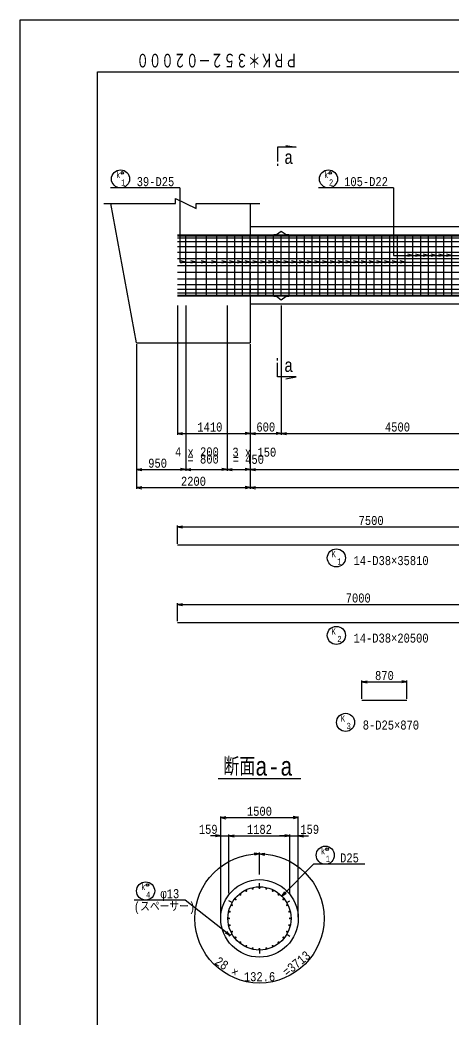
# Model space of a CAD drawing. Extents: x 0 to 42340, y 0 to 30392.
# Drawn here: x 0 to 8383, y 10348 to 29700 of the extents above; entities that cross this region are included whole.
import ezdxf
from ezdxf.enums import TextEntityAlignment as Align

# ---------------------------------------------------------------- set-up
doc = ezdxf.new("R2010")
doc.units = 0
doc.header["$LTSCALE"] = 300
doc.header["$MEASUREMENT"] = 0
doc.linetypes.add('DASHED', pattern=[0.75, 0.5, -0.25])
doc.layers.get('0').update_dxf_attribs({"linetype": 'CONTINUOUS'})
doc.layers.get('DEFPOINTS').update_dxf_attribs({"linetype": 'CONTINUOUS'})
for name, color, linetype in [('1002', 1, 'CONTINUOUS'), ('1006', 5, 'CONTINUOUS'), ('6', 7, 'CONTINUOUS'), ('LAYER0015', 7, 'CONTINUOUS'), ('スターラップ', 6, 'CONTINUOUS'), ('主筋', 3, 'CONTINUOUS'), ('引き出し線', 2, 'CONTINUOUS'), ('構造線', 7, 'CONTINUOUS'), ('配力筋', 4, 'CONTINUOUS')]:
    doc.layers.add(name, color=color, linetype=linetype)
doc.styles.get("Standard").update_dxf_attribs({"font": 'monotxt.shx', "width": 0.8, "bigfont": 'extfont.shx'})
doc.dimstyles.new('DIMST1_1', dxfattribs={"dimscale": 50, "dimtxt": 4, "dimasz": 2, "dimexe": 0.5, "dimexo": 0.5, "dimgap": 0.09, "dimtad": 0, "dimdec": 0, "dimzin": 0, "dimtxsty": 'STANDARD', "dimblk": 'ARROW_1', "dimblk1": 'ARROW_1', "dimblk2": 'ARROW_1', "dimcen": 1, "dimdle": 3, "dimclrd": 1, "dimclre": 1, "dimclrt": 3, "dimazin": 3, "dimtfac": 1, "dimtdec": 4, "dimtix": 1, "dimtmove": 0, "dimatfit": 3, "dimtvp": 0.7, "dimtolj": 1, "dimtzin": 0})

# ---------------------------------------------------------------- blocks, each defined once
blk = doc.blocks.new('GROUP_1')
at = {"layer": 'LAYER0015', "color": 1, "linetype": 'CONTINUOUS'}
for p, q in [((-39050, 27700), (40050, 27700)), ((-39050, -27700), (-39050, 27700))]:
    blk.add_line(p, q, dxfattribs=at)
blk = doc.blocks.new('DOT1')
at = {"const_width": 0.5}
blk.add_lwpolyline([(-0.25, 0, 1), (0.25, 0, 1)], format="xyb", close=True, dxfattribs=at)
blk = doc.blocks.new('ARROW_1')
at = {"color": 0}
for p, q in [((0, 0), (-1, 0.2)), ((0, 0), (-1, -0.2)), ((-1, 0), (0, 0))]:
    blk.add_line(p, q, dxfattribs=at)
blk = doc.blocks.new('*D14')
at = {"color": 2, "linetype": 'BYBLOCK'}
for p, q in [((11081, 13943), (11081, 15893)), ((12581, 13943), (12581, 15893)), ((11181, 15868), (12481, 15868))]:
    blk.add_line(p, q, dxfattribs=at)
at = {"layer": 'DEFPOINTS', "color": 0, "linetype": 'BYBLOCK'}
for p in [(12581, 15868), (11081, 13918), (12581, 13918)]:
    blk.add_point(p, dxfattribs=at)
at = {"color": 2, "linetype": 'BYBLOCK', "xscale": 100, "yscale": 100, "zscale": 100, "rotation": 180}
blk.add_blockref('ARROW_1', (11081, 15868), dxfattribs=at)
at = {"color": 2, "linetype": 'BYBLOCK', "xscale": 100, "yscale": 100, "zscale": 100}
blk.add_blockref('ARROW_1', (12581, 15868), dxfattribs=at)
at = {"color": 6, "linetype": 'BYBLOCK', "insert": (11831, 15990), "char_height": 175, "attachment_point": 5}
blk.add_mtext('\\A1;1500', dxfattribs=at)
blk = doc.blocks.new('*D15')
at = {"color": 2, "linetype": 'BYBLOCK'}
for p, q in [((10981, 15518), (10881, 15518)), ((11081, 13943), (11081, 15543)), ((11081, 15518), (11240, 15518)), ((11081, 15518), (11240, 15518)), ((11240, 14404), (11240, 15543)), ((11340, 15518), (11440, 15518))]:
    blk.add_line(p, q, dxfattribs=at)
at = {"layer": 'DEFPOINTS', "color": 0, "linetype": 'BYBLOCK'}
for p in [(11240, 15518), (11240, 14379), (11081, 13918)]:
    blk.add_point(p, dxfattribs=at)
at = {"color": 2, "linetype": 'BYBLOCK', "xscale": 100, "yscale": 100, "zscale": 100}
blk.add_blockref('ARROW_1', (11081, 15518), dxfattribs=at)
at = {"color": 2, "linetype": 'BYBLOCK', "xscale": 100, "yscale": 100, "zscale": 100, "rotation": 180}
blk.add_blockref('ARROW_1', (11240, 15518), dxfattribs=at)
at = {"color": 6, "linetype": 'BYBLOCK', "insert": (10839, 15640), "char_height": 175, "attachment_point": 5}
blk.add_mtext('\\A1;159', dxfattribs=at)
blk = doc.blocks.new('*D16')
at = {"color": 2, "linetype": 'BYBLOCK'}
for p, q in [((11340, 15518), (12322, 15518)), ((12422, 14404), (12422, 15543))]:
    blk.add_line(p, q, dxfattribs=at)
at = {"layer": 'DEFPOINTS', "color": 0, "linetype": 'BYBLOCK'}
for p in [(12422, 15518), (11240, 14379), (12422, 14379)]:
    blk.add_point(p, dxfattribs=at)
at = {"color": 2, "linetype": 'BYBLOCK', "xscale": 100, "yscale": 100, "zscale": 100, "rotation": 180}
blk.add_blockref('ARROW_1', (11240, 15518), dxfattribs=at)
at = {"color": 2, "linetype": 'BYBLOCK', "xscale": 100, "yscale": 100, "zscale": 100}
blk.add_blockref('ARROW_1', (12422, 15518), dxfattribs=at)
at = {"color": 6, "linetype": 'BYBLOCK', "insert": (11831, 15640), "char_height": 175, "attachment_point": 5}
blk.add_mtext('\\A1;1182', dxfattribs=at)
blk = doc.blocks.new('*D17')
at = {"color": 2, "linetype": 'BYBLOCK'}
for p, q in [((12322, 15518), (12222, 15518)), ((12422, 15518), (12581, 15518)), ((12422, 15518), (12581, 15518)), ((12581, 13943), (12581, 15543)), ((12681, 15518), (12781, 15518))]:
    blk.add_line(p, q, dxfattribs=at)
at = {"layer": 'DEFPOINTS', "color": 0, "linetype": 'BYBLOCK'}
for p in [(12581, 15518), (12422, 14379), (12581, 13918)]:
    blk.add_point(p, dxfattribs=at)
at = {"color": 2, "linetype": 'BYBLOCK', "xscale": 100, "yscale": 100, "zscale": 100}
blk.add_blockref('ARROW_1', (12422, 15518), dxfattribs=at)
at = {"color": 2, "linetype": 'BYBLOCK', "xscale": 100, "yscale": 100, "zscale": 100, "rotation": 180}
blk.add_blockref('ARROW_1', (12581, 15518), dxfattribs=at)
at = {"color": 6, "linetype": 'BYBLOCK', "insert": (12804, 15640), "char_height": 175, "attachment_point": 5}
blk.add_mtext('\\A1;159', dxfattribs=at)
blk = doc.blocks.new('*D19')
at = {"color": 2, "linetype": 'BYBLOCK'}
for p, q in [((2258, 23425), (2258, 20625)), ((4458, 23425), (4458, 20625)), ((2358, 20650), (4358, 20650))]:
    blk.add_line(p, q, dxfattribs=at)
at = {"layer": 'DEFPOINTS', "color": 0, "linetype": 'BYBLOCK'}
for p in [(2258, 23450), (4458, 23450), (4458, 20650)]:
    blk.add_point(p, dxfattribs=at)
at = {"color": 2, "linetype": 'BYBLOCK', "xscale": 100, "yscale": 100, "zscale": 100, "rotation": 180}
blk.add_blockref('ARROW_1', (2258, 20650), dxfattribs=at)
at = {"color": 2, "linetype": 'BYBLOCK', "xscale": 100, "yscale": 100, "zscale": 100}
blk.add_blockref('ARROW_1', (4458, 20650), dxfattribs=at)
at = {"color": 6, "linetype": 'BYBLOCK', "insert": (3358, 20772), "char_height": 175, "attachment_point": 5}
blk.add_mtext('\\A1;2200', dxfattribs=at)
blk = doc.blocks.new('*D20')
at = {"color": 2, "linetype": 'BYBLOCK'}
for p, q in [((38958, 22010), (38958, 18460)), ((4558, 18485), (38858, 18485))]:
    blk.add_line(p, q, dxfattribs=at)
at = {"layer": 'DEFPOINTS', "color": 0, "linetype": 'BYBLOCK'}
for p in [(38958, 22035), (4458, 21285), (38958, 18485)]:
    blk.add_point(p, dxfattribs=at)
at = {"color": 2, "linetype": 'BYBLOCK', "xscale": 100, "yscale": 100, "zscale": 100, "rotation": 180}
blk.add_blockref('ARROW_1', (4458, 18485), dxfattribs=at)
at = {"color": 2, "linetype": 'BYBLOCK', "xscale": 100, "yscale": 100, "zscale": 100}
blk.add_blockref('ARROW_1', (38958, 18485), dxfattribs=at)
at = {"color": 6, "linetype": 'BYBLOCK', "insert": (21708, 18607), "char_height": 175, "attachment_point": 5}
blk.add_mtext('\\A1;34500', dxfattribs=at)
blk = doc.blocks.new('*D25')
at = {"color": 2, "linetype": 'BYBLOCK'}
for p, q in [((3208, 24175), (3208, 20975)), ((2358, 21000), (3108, 21000))]:
    blk.add_line(p, q, dxfattribs=at)
at = {"layer": 'DEFPOINTS', "color": 0, "linetype": 'BYBLOCK'}
for p in [(3208, 24200), (2258, 21000), (3208, 21000)]:
    blk.add_point(p, dxfattribs=at)
at = {"color": 2, "linetype": 'BYBLOCK', "xscale": 100, "yscale": 100, "zscale": 100, "rotation": 180}
blk.add_blockref('ARROW_1', (2258, 21000), dxfattribs=at)
at = {"color": 2, "linetype": 'BYBLOCK', "xscale": 100, "yscale": 100, "zscale": 100}
blk.add_blockref('ARROW_1', (3208, 21000), dxfattribs=at)
at = {"color": 6, "linetype": 'BYBLOCK', "insert": (2664, 21122), "char_height": 175, "attachment_point": 5}
blk.add_mtext('\\A1;950', dxfattribs=at)
blk = doc.blocks.new('*D26')
at = {"color": 2, "linetype": 'BYBLOCK'}
for p, q in [((4008, 22010), (4008, 18810)), ((3308, 18835), (3908, 18835))]:
    blk.add_line(p, q, dxfattribs=at)
at = {"layer": 'DEFPOINTS', "color": 0, "linetype": 'BYBLOCK'}
for p in [(3208, 22035), (4008, 22035), (4008, 18835)]:
    blk.add_point(p, dxfattribs=at)
at = {"color": 2, "linetype": 'BYBLOCK', "xscale": 100, "yscale": 100, "zscale": 100, "rotation": 180}
blk.add_blockref('ARROW_1', (3208, 18835), dxfattribs=at)
at = {"color": 2, "linetype": 'BYBLOCK', "xscale": 100, "yscale": 100, "zscale": 100}
blk.add_blockref('ARROW_1', (4008, 18835), dxfattribs=at)
at = {"color": 6, "linetype": 'BYBLOCK', "insert": (3425, 19175), "char_height": 175, "attachment_point": 5}
blk.add_mtext('\\A1;4 x 200 ', dxfattribs=at)
blk = doc.blocks.new('*D27')
at = {"color": 2, "linetype": 'BYBLOCK'}
blk.add_line((4108, 18835), (4358, 18835), dxfattribs=at)
at = {"layer": 'DEFPOINTS', "color": 0, "linetype": 'BYBLOCK'}
for p in [(4008, 22035), (4458, 18835), (4458, 18835)]:
    blk.add_point(p, dxfattribs=at)
at = {"color": 2, "linetype": 'BYBLOCK', "xscale": 100, "yscale": 100, "zscale": 100, "rotation": 180}
blk.add_blockref('ARROW_1', (4008, 18835), dxfattribs=at)
at = {"color": 2, "linetype": 'BYBLOCK', "xscale": 100, "yscale": 100, "zscale": 100}
blk.add_blockref('ARROW_1', (4458, 18835), dxfattribs=at)
at = {"color": 6, "linetype": 'BYBLOCK', "insert": (4536, 19170), "char_height": 175, "attachment_point": 5}
blk.add_mtext('\\A1;3 x 150 ', dxfattribs=at)
blk = doc.blocks.new('*D28')
at = {"color": 2, "linetype": 'BYBLOCK'}
for p, q in [((38658, 22010), (38658, 18810)), ((4558, 18835), (38558, 18835))]:
    blk.add_line(p, q, dxfattribs=at)
at = {"layer": 'DEFPOINTS', "color": 0, "linetype": 'BYBLOCK'}
for p in [(38658, 22035), (4458, 18835), (38658, 18835)]:
    blk.add_point(p, dxfattribs=at)
at = {"color": 2, "linetype": 'BYBLOCK', "xscale": 100, "yscale": 100, "zscale": 100, "rotation": 180}
blk.add_blockref('ARROW_1', (4458, 18835), dxfattribs=at)
at = {"color": 2, "linetype": 'BYBLOCK', "xscale": 100, "yscale": 100, "zscale": 100}
blk.add_blockref('ARROW_1', (38658, 18835), dxfattribs=at)
at = {"color": 6, "linetype": 'BYBLOCK', "insert": (21558, 18957), "char_height": 175, "attachment_point": 5}
blk.add_mtext('\\A1;228 x 150 = 34 200', dxfattribs=at)
blk = doc.blocks.new('*D31')
at = {"color": 2, "linetype": 'BYBLOCK'}
for p, q in [((3048, 22010), (3048, 19510)), ((4458, 21260), (4458, 19510)), ((3148, 19535), (4358, 19535))]:
    blk.add_line(p, q, dxfattribs=at)
at = {"layer": 'DEFPOINTS', "color": 0, "linetype": 'BYBLOCK'}
for p in [(3048, 22035), (4458, 21285), (4458, 19535)]:
    blk.add_point(p, dxfattribs=at)
at = {"color": 2, "linetype": 'BYBLOCK', "xscale": 100, "yscale": 100, "zscale": 100, "rotation": 180}
blk.add_blockref('ARROW_1', (3048, 19535), dxfattribs=at)
at = {"color": 2, "linetype": 'BYBLOCK', "xscale": 100, "yscale": 100, "zscale": 100}
blk.add_blockref('ARROW_1', (4458, 19535), dxfattribs=at)
at = {"color": 6, "linetype": 'BYBLOCK', "insert": (3676, 19657), "char_height": 175, "attachment_point": 5}
blk.add_mtext('\\A1;1410', dxfattribs=at)
blk = doc.blocks.new('*D32')
at = {"color": 2, "linetype": 'BYBLOCK'}
for p, q in [((5058, 22010), (5058, 19510)), ((4558, 19535), (4958, 19535))]:
    blk.add_line(p, q, dxfattribs=at)
at = {"layer": 'DEFPOINTS', "color": 0, "linetype": 'BYBLOCK'}
for p in [(5058, 22035), (4458, 19535), (5058, 19535)]:
    blk.add_point(p, dxfattribs=at)
at = {"color": 2, "linetype": 'BYBLOCK', "xscale": 100, "yscale": 100, "zscale": 100, "rotation": 180}
blk.add_blockref('ARROW_1', (4458, 19535), dxfattribs=at)
at = {"color": 2, "linetype": 'BYBLOCK', "xscale": 100, "yscale": 100, "zscale": 100}
blk.add_blockref('ARROW_1', (5058, 19535), dxfattribs=at)
at = {"color": 6, "linetype": 'BYBLOCK', "insert": (4758, 19657), "char_height": 175, "attachment_point": 5}
blk.add_mtext('\\A1;600', dxfattribs=at)
blk = doc.blocks.new('*D36')
at = {"color": 2, "linetype": 'BYBLOCK'}
for p, q in [((3048, 19565), (3048, 19915)), ((3148, 19890), (10448, 19890)), ((10548, 19593), (10548, 19915))]:
    blk.add_line(p, q, dxfattribs=at)
at = {"layer": 'DEFPOINTS', "color": 0, "linetype": 'BYBLOCK'}
for p in [(10548, 19890), (10548, 19568), (3048, 19540)]:
    blk.add_point(p, dxfattribs=at)
at = {"color": 2, "linetype": 'BYBLOCK', "xscale": 100, "yscale": 100, "zscale": 100, "rotation": 180}
blk.add_blockref('ARROW_1', (3048, 19890), dxfattribs=at)
at = {"color": 2, "linetype": 'BYBLOCK', "xscale": 100, "yscale": 100, "zscale": 100}
blk.add_blockref('ARROW_1', (10548, 19890), dxfattribs=at)
at = {"color": 6, "linetype": 'BYBLOCK', "insert": (6798, 20013), "char_height": 175, "attachment_point": 5}
blk.add_mtext('\\A1;7500', dxfattribs=at)
blk = doc.blocks.new('*D40')
at = {"color": 2, "linetype": 'BYBLOCK'}
for p, q in [((3048, 18065), (3048, 18415)), ((3148, 18390), (9948, 18390)), ((10048, 18093), (10048, 18415))]:
    blk.add_line(p, q, dxfattribs=at)
at = {"layer": 'DEFPOINTS', "color": 0, "linetype": 'BYBLOCK'}
for p in [(10048, 18390), (3048, 18040), (10048, 18068)]:
    blk.add_point(p, dxfattribs=at)
at = {"color": 2, "linetype": 'BYBLOCK', "xscale": 100, "yscale": 100, "zscale": 100, "rotation": 180}
blk.add_blockref('ARROW_1', (3048, 18390), dxfattribs=at)
at = {"color": 2, "linetype": 'BYBLOCK', "xscale": 100, "yscale": 100, "zscale": 100}
blk.add_blockref('ARROW_1', (10048, 18390), dxfattribs=at)
at = {"color": 6, "linetype": 'BYBLOCK', "insert": (6548, 18513), "char_height": 175, "attachment_point": 5}
blk.add_mtext('\\A1;7000', dxfattribs=at)
blk = doc.blocks.new('*D57')
at = {"color": 2, "linetype": 'BYBLOCK'}
for p, q in [((26075, 16877), (26075, 17227)), ((26945, 16877), (26945, 17227)), ((26175, 17202), (26845, 17202))]:
    blk.add_line(p, q, dxfattribs=at)
at = {"layer": 'DEFPOINTS', "color": 0, "linetype": 'BYBLOCK'}
for p in [(26945, 17202), (26075, 16852), (26945, 16852)]:
    blk.add_point(p, dxfattribs=at)
at = {"color": 2, "linetype": 'BYBLOCK', "xscale": 100, "yscale": 100, "zscale": 100, "rotation": 180}
blk.add_blockref('ARROW_1', (26075, 17202), dxfattribs=at)
at = {"color": 2, "linetype": 'BYBLOCK', "xscale": 100, "yscale": 100, "zscale": 100}
blk.add_blockref('ARROW_1', (26945, 17202), dxfattribs=at)
at = {"color": 6, "linetype": 'BYBLOCK', "insert": (26510, 17324), "char_height": 175, "attachment_point": 5}
blk.add_mtext('\\A1;870', dxfattribs=at)
blk = doc.blocks.new('*D91')
at = {"color": 2, "linetype": 'BYBLOCK'}
for p, q in [((9558, 24175), (9558, 21675)), ((5158, 21700), (9458, 21700)), ((33983, 10719), (33983, 10369)), ((33833, 10394), (33883, 10394))]:
    blk.add_line(p, q, dxfattribs=at)
at = {"layer": 'DEFPOINTS', "color": 0, "linetype": 'BYBLOCK'}
for p in [(9558, 24200), (5058, 21700), (9558, 21700), (33733, 10744), (33983, 10744), (33983, 10394)]:
    blk.add_point(p, dxfattribs=at)
at = {"color": 2, "linetype": 'BYBLOCK', "xscale": 100, "yscale": 100, "zscale": 100, "rotation": 180}
for p in [(5058, 21700), (33733, 10394)]:
    blk.add_blockref('ARROW_1', p, dxfattribs=at)
at = {"color": 2, "linetype": 'BYBLOCK', "xscale": 100, "yscale": 100, "zscale": 100}
for p in [(9558, 21700), (33983, 10394)]:
    blk.add_blockref('ARROW_1', p, dxfattribs=at)
at = {"color": 6, "linetype": 'BYBLOCK', "char_height": 175, "attachment_point": 5}
for s, insert in [('\\A1;4500', (7308, 21822)), ('\\A1;50', (33858, 10517))]:
    blk.add_mtext(s, dxfattribs=dict(at, insert=insert))

msp = doc.modelspace()

# ---------------------------------------------------------------- linework, layer by layer
at = {"color": 3, "linetype": 'CONTINUOUS'}
for p, q in [((4986.7, 26919.7), (4986.7, 26876.5)), ((4986.7, 23109.9), (4986.7, 23153.1))]:
    msp.add_line(p, q, dxfattribs=at)
at = {"color": 4, "linetype": 'CONTINUOUS'}
msp.add_line((5436.1, 15013.5), (3836.1, 15013.5), dxfattribs=at)
at = {"color": 3, "linetype": 'CONTINUOUS'}
for points in [[(5143.4, 27272.4), (5346.4, 27236.8), (4986.4, 27236.5), (4986.6, 26962.9)], [(5143.4, 22757.2), (5346.4, 22792.8), (4986.4, 22793.1), (4986.6, 23066.7)]]:
    msp.add_lwpolyline(points, dxfattribs=at)
at = {"color": 7}
for points in [[(4912.7, 25546), (4962.7, 25546), (5057.7, 25616), (5152.7, 25546), (5202.7, 25546)], [(4912.7, 24354), (4962.7, 24354), (5057.7, 24284), (5152.7, 24354), (5202.7, 24354)]]:
    msp.add_lwpolyline(points, dxfattribs=at)
at = {"layer": '1002', "color": 2}
msp.add_line((4636.1, 13163.5), (4636.1, 13588.5), dxfattribs=at)
msp.add_circle((4636.1, 12313.5), 1250, dxfattribs=at)
at = {"layer": '1006', "color": 5, "linetype": 'CONTINUOUS'}
msp.add_lwpolyline([(0, 0), (42050, 0), (42050, 29700), (0, 29700), (0, 0)], dxfattribs=at)
at = {"layer": '6', "color": 2, "linetype": 'CONTINUOUS'}
for centre in [(6124.4, 19290.9), (6124.4, 17790.9), (6303.4, 16108)]:
    msp.add_circle(centre, 175, dxfattribs=at)
at = {"layer": 'スターラップ', "color": 6, "linetype": 'CONTINUOUS'}
for p, q in [((3207.7, 24359), (3207.7, 25541)), ((3407.7, 24359), (3407.7, 25541)), ((3607.7, 24359), (3607.7, 25541)), ((3807.7, 24359), (3807.7, 25541)), ((4007.7, 24359), (4007.7, 25541)), ((4157.7, 24359), (4157.7, 25541)), ((4307.7, 24359), (4307.7, 25541)), ((4457.7, 24359), (4457.7, 25541)), ((4607.7, 24359), (4607.7, 25541)), ((4757.7, 24359), (4757.7, 25541)), ((4907.7, 24359), (4907.7, 25541)), ((5207.7, 24359), (5207.7, 25541)), ((5357.7, 24359), (5357.7, 25541)), ((5507.7, 24359), (5507.7, 25541)), ((5657.7, 24359), (5657.7, 25541)), ((5807.7, 24359), (5807.7, 25541)), ((5957.7, 24359), (5957.7, 25541)), ((6107.7, 24359), (6107.7, 25541)), ((6257.7, 24359), (6257.7, 25541)), ((6407.7, 24359), (6407.7, 25541)), ((6557.7, 24359), (6557.7, 25541)), ((6707.7, 24359), (6707.7, 25541)), ((6857.7, 24359), (6857.7, 25541)), ((7007.7, 24359), (7007.7, 25541)), ((7157.7, 24359), (7157.7, 25541)), ((7457.7, 24359), (7457.7, 25541)), ((7607.7, 24359), (7607.7, 25541)), ((7757.7, 24359), (7757.7, 25541)), ((7907.7, 24359), (7907.7, 25541)), ((8057.7, 24359), (8057.7, 25541)), ((8207.7, 24359), (8207.7, 25541)), ((8357.7, 24359), (8357.7, 25541))]:
    msp.add_line(p, q, dxfattribs=at)
at = {"layer": 'スターラップ', "color": 3, "linetype": 'CONTINUOUS'}
for p, q in [((5057.7, 24359), (5057.7, 25541)), ((7307.7, 24359), (7307.7, 25541))]:
    msp.add_line(p, q, dxfattribs=at)
at = {"layer": 'スターラップ', "color": 6}
msp.add_circle((4636.1, 12313.5), 611.4, dxfattribs=at)
at = {"layer": '主筋', "color": 3, "linetype": 'CONTINUOUS'}
for p, q in [((3047.7, 25541), (38857.7, 25541)), ((3047.7, 25526.2), (23547.7, 25526.2)), ((3047.7, 25482.5), (38857.7, 25482.5)), ((3047.7, 25412.1), (23547.7, 25412.1)), ((3047.7, 25318.5), (38857.7, 25318.5)), ((3047.7, 25206.4), (23547.7, 25206.4)), ((3047.7, 25081.5), (38857.7, 25081.5)), ((3047.7, 24950), (23547.7, 24950)), ((3047.7, 24818.5), (38857.7, 24818.5)), ((3047.7, 24693.6), (23547.7, 24693.6)), ((3047.7, 24581.5), (38857.7, 24581.5)), ((3047.7, 24487.9), (23547.7, 24487.9)), ((3047.7, 24417.5), (38857.7, 24417.5)), ((3047.7, 24373.8), (23547.7, 24373.8)), ((3047.7, 24359), (38857.7, 24359)), ((3047.7, 19540.3), (38857.7, 19540.3)), ((3047.7, 18040.3), (23547.7, 18040.3))]:
    msp.add_line(p, q, dxfattribs=at)
at = {"layer": '引き出し線', "color": 2, "linetype": 'CONTINUOUS'}
for p, q in [((3093.6, 26450), (1753.2, 26450)), ((3093.6, 26450), (3093.6, 25016.3)), ((7230, 26450), (5779.1, 26450)), ((7230, 26450), (7230, 25145.3)), ((3093.6, 25016.3), (38857.7, 25016.3)), ((7230, 25145.3), (23957.7, 25145.3)), ((5685, 13362.4), (5068.4, 12745.8)), ((6673.8, 13362.4), (5685, 13362.4)), ((3196.1, 12669.6), (2207.3, 12669.6)), ((4067.3, 11985.1), (3196.1, 12669.6))]:
    msp.add_line(p, q, dxfattribs=at)
for centre in [(1946.1, 26625), (5972, 26625), (5910.1, 13537.4), (2432.4, 12844.6)]:
    msp.add_circle(centre, 175, dxfattribs=at)
at = {"layer": '引き出し線', "color": 6, "linetype": 'CONTINUOUS'}
for centre in [(1980.7, 26740.3), (6006.6, 26740.3), (5944.6, 13652.7), (2466.9, 12959.9)]:
    msp.add_circle(centre, 25, dxfattribs=at)
at = {"layer": '構造線', "color": 7, "linetype": 'CONTINUOUS'}
for p, q in [((2257.7, 23450), (1757.7, 26150)), ((4457.7, 26150), (4457.7, 25700)), ((38957.7, 25700), (4457.7, 25700)), ((38957.7, 24200), (4457.7, 24200)), ((4457.7, 24200), (4457.7, 23450)), ((2257.7, 23450), (4457.7, 23450))]:
    msp.add_line(p, q, dxfattribs=at)
at = {"layer": '構造線', "color": 7, "linetype": 'DASHED'}
msp.add_line((4457.7, 25700), (4457.7, 24200), dxfattribs=at)
at = {"layer": '構造線', "color": 7}
msp.add_lwpolyline([(1625.4, 26150), (3007.7, 26150), (3007.7, 26247.5), (3407.7, 26050), (3407.7, 26150), (4645.7, 26150)], dxfattribs=at)
at = {"layer": '構造線', "color": 7, "linetype": 'CONTINUOUS'}
msp.add_circle((4636.1, 12313.5), 750, dxfattribs=at)
at = {"layer": '配力筋', "color": 4}
for p, q in [((6620, 16540.3), (7490, 16540.3)), ((4636.1, 12924.9), (4636.1, 12994.9)), ((4106.6, 12619.2), (4046, 12654.2)), ((5165.6, 12619.2), (5226.2, 12654.2)), ((4106.6, 12007.8), (4046, 11972.8)), ((5165.6, 12007.8), (5226.2, 11972.8)), ((4636.1, 11702.1), (4636.1, 11632.1))]:
    msp.add_line(p, q, dxfattribs=at)

# ---------------------------------------------------------------- block references
at = {"linetype": 'CONTINUOUS', "xscale": 0.5, "yscale": 0.5, "zscale": 0.5}
msp.add_blockref('GROUP_1', (21025, 14850), dxfattribs=at)
at = {"layer": '1002', "color": 2, "xscale": 100, "yscale": 100, "zscale": 100}
for rotation in [2.292442775955877, 177.7075572240441]:
    msp.add_blockref('ARROW_1', (4636.1, 13563.5), dxfattribs=dict(at, rotation=rotation))
at = {"layer": '主筋', "color": 3, "xscale": 40, "yscale": 40, "zscale": 40}
for p, rotation in [((4267.6, 12775.5), 218.5714285714285), ((4379.7, 12845.9), 205.7142857142857), ((4504.6, 12889.7), 192.8571428571429), ((4636.1, 12904.5), 180), ((4767.6, 12889.7), 167.1428571428571), ((4892.5, 12845.9), 154.2857142857143), ((5004.6, 12775.5), 141.4285714285714), ((4103.6, 12569.9), 244.2857142857143), ((4174, 12682), 231.4285714285714), ((5098.2, 12682), 128.5714285714286), ((5168.6, 12569.9), 115.7142857142857), ((4059.9, 12445), 257.1428571428571), ((5212.3, 12445), 102.8571428571429), ((4045.1, 12313.5), 270), ((4059.9, 12182), 282.8571428571428), ((5212.3, 12182), 77.14285714285715), ((5227.1, 12313.5), 90), ((4103.6, 12057), 295.7142857142857), ((5168.6, 12057), 64.28571428571428), ((4174, 11945), 308.5714285714286), ((4267.6, 11851.4), 321.4285714285714), ((4379.7, 11781), 334.2857142857143), ((4892.5, 11781), 25.71428571428572), ((5004.6, 11851.4), 38.57142857142858), ((5098.2, 11945), 51.42857142857143), ((4504.6, 11737.3), 347.1428571428572), ((4767.6, 11737.3), 12.85714285714286)]:
    msp.add_blockref('DOT1', p, dxfattribs=dict(at, rotation=rotation))
msp.add_blockref('DOT1', (4636.1, 11722.5), dxfattribs=at)
at = {"layer": '引き出し線', "color": 2, "linetype": 'CONTINUOUS', "xscale": 100, "yscale": 100, "zscale": 100}
for p in [(7607.7, 25145.3), (7757.7, 25145.3), (7907.7, 25145.3), (8057.7, 25145.3), (8207.7, 25145.3), (8357.7, 25145.3), (3207.7, 25016.3), (3407.7, 25016.3), (3607.7, 25016.3), (3807.7, 25016.3), (4007.7, 25016.3), (4157.7, 25016.3), (4307.7, 25016.3), (4457.7, 25016.3), (4607.7, 25016.3), (4757.7, 25016.3), (4907.7, 25016.3), (5057.7, 25016.3), (5207.7, 25016.3), (5357.7, 25016.3), (5507.7, 25016.3), (5657.7, 25016.3), (5807.7, 25016.3), (5957.7, 25016.3), (6107.7, 25016.3), (6257.7, 25016.3), (6407.7, 25016.3), (6557.7, 25016.3), (6707.7, 25016.3), (6857.7, 25016.3), (7007.7, 25016.3), (7157.7, 25016.3), (7307.7, 25016.3), (7457.7, 25016.3)]:
    msp.add_blockref('ARROW_1', p, dxfattribs=at)
for p, rotation in [((5068.4, 12745.8), 225.0000000000001), ((4067.3, 11985.1), 321.8428974751137)]:
    msp.add_blockref('ARROW_1', p, dxfattribs=dict(at, rotation=rotation))

# ---------------------------------------------------------------- texts
at = {"color": 4, "width": 0.8}
msp.add_text('断面a-a', height=350, dxfattribs=at).set_placement((3937.3, 15077.8))
at = {"layer": '1002', "color": 3, "width": 0.8}
for p in [(5114.4, 26915.7), (5114.4, 22889.3)]:
    msp.add_text('a', height=250, dxfattribs=at).set_placement(p)
at = {"layer": '1002', "color": 6, "width": 0.8}
for s, p in [('= 800', (3545.7, 21116.5)), ('= 450', (4419.8, 21111.2))]:
    msp.add_text(s, height=175, dxfattribs=at).set_placement(p, align=Align.CENTER)
for s, rotation, p in [('=3713', 39.30316, (5405.7, 11373.3)), ('28 ×', 326.11476, (3958.7, 11304.8)), ('132.6', 0.07828, (4637.8, 11098.5))]:
    msp.add_text(s, height=175, rotation=rotation, dxfattribs=at).set_placement(p, align=Align.CENTER)
at = {"layer": '6', "color": 6, "linetype": 'CONTINUOUS', "width": 0.8}
for s, height, p in [('K', 120, (6029.6, 19304.5)), ('14-D38×35810', 175, (6456.4, 19150.9)), ('K', 120, (6029.6, 17804.5)), ('14-D38×20500', 175, (6456.4, 17650.9)), ('K', 120, (6208.6, 16121.6)), ('8-D25×870', 175, (6635.4, 15968))]:
    msp.add_text(s, height=height, dxfattribs=at).set_placement(p)
at = {"layer": 'LAYER0015', "color": 4, "width": 0.687225}
msp.add_text('ＰＲＫ＊３５２－０２０００', height=300, rotation=180, dxfattribs=at).set_placement((5375, 29075), (2255, 29075), align=Align.FIT)
at = {"layer": '引き出し線', "color": 6, "linetype": 'CONTINUOUS', "width": 0.8}
for p in [(1860.5, 26643.4), (5886.4, 26643.4), (5824.4, 13555.8), (2346.7, 12863)]:
    msp.add_text('k', height=120, dxfattribs=at).set_placement(p)
for s, height, p in [('1', 120, (2038.7, 26494.8)), ('39-D25', 175, (2986.3, 26484.5)), ('2', 120, (6064.6, 26494.8)), ('105-D22', 175, (7122.7, 26484.5)), ('1', 120, (6225.6, 19160.7)), ('2', 120, (6225.6, 17660.7)), ('3', 120, (6404.6, 15977.9)), ('1', 120, (6002.6, 13407.2)), ('4', 120, (2524.9, 12714.4))]:
    msp.add_text(s, height=height, dxfattribs=at).set_placement(p, align=Align.RIGHT)
for s, p in [('D25', (6196.8, 13397.4)), ('φ13', (2719.1, 12704.6)), ('(スペーサー)', (2203.7, 12451.5))]:
    msp.add_text(s, height=175, rotation=359.99966, dxfattribs=at).set_placement(p)

# ---------------------------------------------------------------- dimensions: what is measured, and where the dimension line sits
at = {"layer": '1002', "color": 3}
dim = msp.add_linear_dim(base=(3207.7, 21000), p1=(2257.7, 21000), p2=(3207.7, 24200), dimstyle='DIMST1_1', override={"dimtxt": 3.5, "dimsah": 1, "dimclrd": 2, "dimclre": 2, "dimclrt": 6}, dxfattribs=at)
dim.commit()
dim.dimension.update_dxf_attribs({"geometry": '*D25', "text_midpoint": (2663.8, 21122.5), "dimtype": 160})
for base, p1, p2, override, picture, middle, set_off in [((4007.7, 21000), (3207.7, 24200), (4007.7, 24200), {"dimtxt": 3.5, "dimsah": 1, "dimse1": 1, "dimclrd": 2, "dimclre": 2, "dimclrt": 6}, '*D26', (3424.5, 21340.4), (0, 2165.2)), ((4457.7, 21700), (3047.7, 24200), (4457.7, 23450), {"dimtxt": 3.5, "dimsah": 1, "dimclrd": 2, "dimclre": 2, "dimclrt": 6}, '*D31', (3676.5, 21822.5), (0, 2165.2)), ((4457.7, 21000), (4007.7, 24200), (4457.7, 21000), {"dimtxt": 3.5, "dimsah": 1, "dimse1": 1, "dimclrd": 2, "dimclre": 2, "dimclrt": 6}, '*D27', (4535.7, 21335.2), (0, 2165.2)), ((4045.1, 13913.5), (3886.1, 12313.5), (4045.1, 12775.2), {"dimtxt": 3.5, "dimsah": 1, "dimclrd": 2, "dimclre": 2, "dimclrt": 6}, '*D15', (3643.5, 14036), (-7195.4, -1604.1)), ((5386.1, 13913.5), (5227.1, 12775.2), (5386.1, 12313.5), {"dimtxt": 3.5, "dimsah": 1, "dimse1": 1, "dimclrd": 2, "dimclre": 2, "dimclrt": 6}, '*D17', (5608.5, 14036), (-7195.4, -1604.1))]:
    dim = msp.add_linear_dim(base=base, p1=p1, p2=p2, dimstyle='DIMST1_1', override=override, dxfattribs=at)
    dim.commit()
    dim.dimension.update_dxf_attribs({"geometry": picture, "text_midpoint": middle, "dimtype": 160, "insert": set_off})
for base, p1, p2, override, picture, middle, set_off in [((38957.7, 20650), (4457.7, 23450), (38957.7, 24200), {"dimtxt": 3.5, "dimsah": 1, "dimse1": 1, "dimclrd": 2, "dimclre": 2, "dimclrt": 6}, '*D20', (21707.7, 20772.5), (0, 2165.2)), ((38657.7, 21000), (4457.7, 21000), (38657.7, 24200), {"dimtxt": 3.5, "dimsah": 1, "dimse1": 1, "dimclrd": 2, "dimclre": 2, "dimclrt": 6}, '*D28', (21557.7, 21122.5), (0, 2165.2)), ((5057.7, 21700), (4457.7, 21700), (5057.7, 24200), {"dimtxt": 3.5, "dimsah": 1, "dimclrd": 2, "dimclre": 2, "dimclrt": 6}, '*D32', (4757.7, 21822.5), (0, 2165.2)), ((5386.1, 14263.5), (3886.1, 12313.5), (5386.1, 12313.5), {"dimtxt": 3.5, "dimsah": 1, "dimclrd": 2, "dimclre": 2, "dimclrt": 6}, '*D14', (4636.1, 14386), (-7195.4, -1604.1)), ((5227.1, 13913.5), (4045.1, 12775.2), (5227.1, 12775.2), {"dimtxt": 3.5, "dimsah": 1, "dimse1": 1, "dimclrd": 2, "dimclre": 2, "dimclrt": 6}, '*D16', (4636.1, 14036), (-7195.4, -1604.1))]:
    dim = msp.add_linear_dim(base=base, p1=p1, p2=p2, dimstyle='DIMST1_1', override=override, dxfattribs=at)
    dim.commit()
    dim.dimension.update_dxf_attribs({"geometry": picture, "text_midpoint": middle, "insert": set_off})
for base, p1, p2, picture, middle in [((9557.7, 21700), (5057.7, 21700), (9557.7, 24200), '*D91', (7307.7, 21822.5)), ((4457.7, 20650), (2257.7, 23450), (4457.7, 23450), '*D19', (3357.7, 20772.5)), ((10547.7, 19890.3), (3047.7, 19540.3), (10547.7, 19568.3), '*D36', (6797.7, 20012.8)), ((10047.7, 18390.3), (3047.7, 18040.3), (10047.7, 18068.3), '*D40', (6547.7, 18512.8))]:
    dim = msp.add_linear_dim(base=base, p1=p1, p2=p2, dimstyle='DIMST1_1', override={"dimtxt": 3.5, "dimsah": 1, "dimclrd": 2, "dimclre": 2, "dimclrt": 6}, dxfattribs=at)
    dim.commit()
    dim.dimension.update_dxf_attribs({"geometry": picture, "text_midpoint": middle})
at = {"layer": '1002', "color": 7}
dim = msp.add_aligned_dim(p1=(6620, 16540.3), p2=(7490, 16540.3), distance=350, dimstyle='DIMST1_1', override={"dimtxt": 3.5, "dimsah": 1, "dimclrd": 2, "dimclre": 2, "dimclrt": 6}, dxfattribs=at)
dim.commit()
dim.dimension.update_dxf_attribs({"geometry": '*D57', "text_midpoint": (7055, 17012.8), "insert": (-19454.8, -311.6)})

doc.saveas('drawing.dxf')
